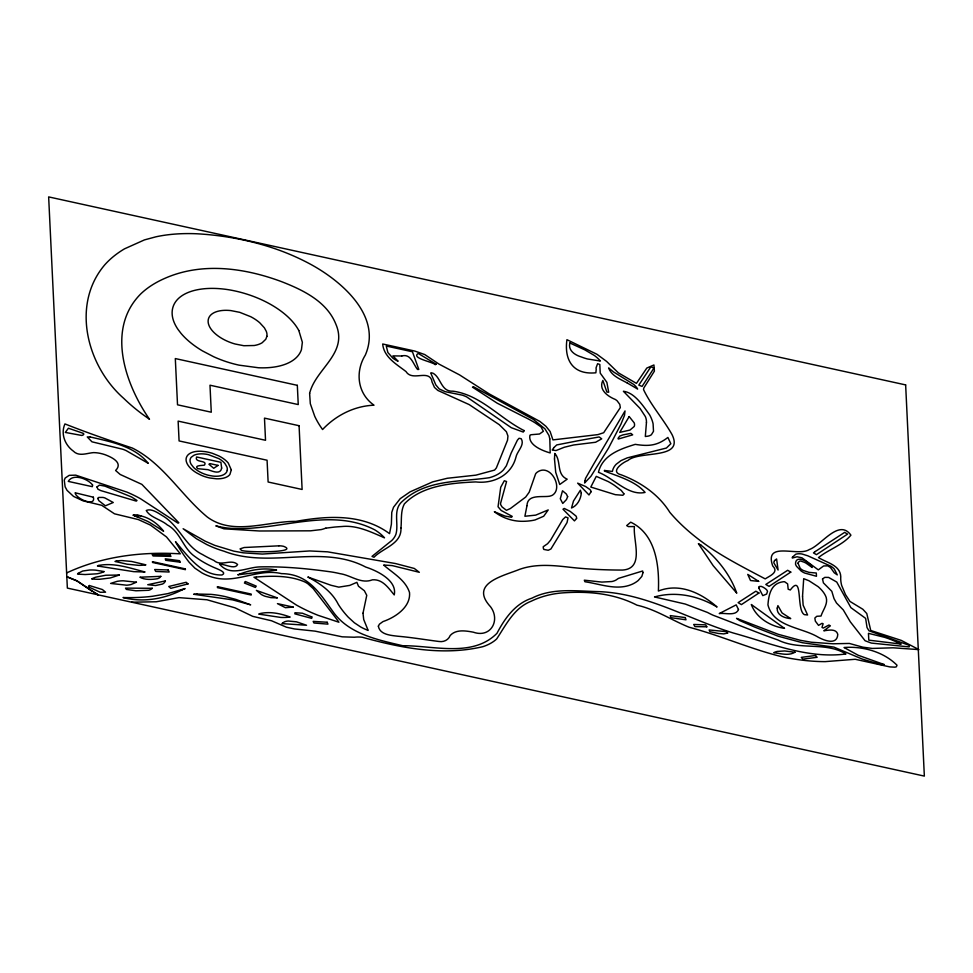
<?xml version="1.0" encoding="UTF-8"?>
<svg xmlns="http://www.w3.org/2000/svg" width="973" height="973" viewBox="0 0 973 973"><rect width="100%" height="100%" fill="white"/><g stroke="black" fill="none" stroke-linecap="round" stroke-linejoin="round"><path stroke-width="1.46" d="M758.976 587.133L759.244 586.512M66.638 572.927C102.092 556.361 141.572 551.496 180.333 553.844L166.492 536.938L150.487 525.116L138.385 519.582L114.498 513.817L101.715 505.303L83.155 500.864L73.534 496.412L67.052 490.368L65.13 486.828L64.254 480.248L65.167 478.047L69.192 475.347L75.699 475.152L126.952 492.119A74.714 38.823 18.3 0 1 140.477 498.711L177.998 523.17L178.837 522.781L141.876 484.372L120.19 474.471L115.605 470.494C123.498 462.589 111.591 457.152 104.719 454.586A20.932 10.873 18.3 0 0 93.554 452.615C86.804 453.114 78.959 456.909 73.267 451.058C64.875 444.965 60.508 433.703 64.948 423.924C87.169 432.73 109.754 440.562 132.389 448.054C163.513 463.671 181.112 495.415 207.334 517.052C233.07 536.111 267.161 521.078 295.841 521.382C327.597 515.726 362.224 513.476 389.541 533.642L391.389 524.216L391.766 512.345L393.53 507.225L400.207 498.675L410.107 491.839L432.766 481.842L447.3 478.266L475.943 475.14L494.6 470.081L496.352 467.94L507.529 440.21L507.942 436.026L506.386 431.708L499.21 424.629L469.205 404.61L437.826 390.416L434.469 387.424L432.024 381.988A91.584 47.58 18.3 0 0 431.513 379.64C427.244 369.959 412.09 381.392 406.021 371.577C396.583 364.243 383.824 357.176 382.693 343.992L414.802 351.058L424.727 354.549L439.103 364.157L459.572 374.909L489.224 393.907L539.893 421.443L545.926 426.308L550.11 431.477L552.932 439.893L597.921 434.615L603.674 432.73L620.324 407.59L619.801 404.415L617.15 400.827A11.348 5.899 18.3 0 0 615.204 399.404C607.748 396.412 598.261 389.589 602.871 380.455L606.872 392.058L608.697 392.241L606.872 382.328L600.219 373.109L599.806 364.486L597.604 363.72L596.4 366.918A10.119 5.254 18.3 0 0 596.218 369.229L595.865 372.793C572.854 375.055 564.085 359.901 566.931 339.686L596.996 354.306L606.58 361.397L618.378 372.854L636.439 383.374L646.814 368.049L653.929 364.972L654.391 371.127L643.907 387.838A17.125 8.903 18.3 0 0 643.567 389.674C651.156 405.486 663.355 419.156 672.027 434.566C684.603 460.095 639.395 450.28 627.901 460.509C622.72 462.382 609.439 471.941 621.248 474.836C640.708 482.219 658.648 494.406 669.825 512.333A172.063 89.394 18.3 0 0 696.023 537.315C717.174 554.196 741.462 566.25 765.216 578.899C769.813 575.797 779.264 572.294 772.708 565.945C763.89 540.392 797.884 557.067 809.256 549.563C821.48 545.354 838.872 518.159 850.913 535.162C842.873 544.989 828.668 549.441 818.475 557.578C826.697 562.71 840.271 565.082 840.769 576.697A80.832 41.997 18.3 0 0 841.681 585.491L845.476 594.588L849.976 601.436L862.856 609.268L866.773 613.537L870.75 630.492L901.29 640.404L918.913 649.611L893.08 647.799L872.27 648.432L862.832 647.167L849.356 643.445L833.046 643.785L811.397 642.241L800.463 640.331L778.376 634.347L736.549 618.341L739.602 620.519L754.878 627.159L778.181 636.208L802.482 642.739L833.897 647.106L862.2 659.049L879.458 664.206A10.873 5.656 18.3 0 0 881.283 664.51L884.36 664.608L858.235 655.279L844.041 647.519C862.844 646.023 883.581 651.776 897.009 665.216L896.352 666.821L894.917 667.174L889.809 666.906L855.218 659.28L825.165 661.628A127.122 66.042 18.3 0 1 781.21 656.556C749.952 648.772 720.409 635.503 689.237 627.281C671.589 620.178 655.729 609.378 636.962 605.17C614.145 593.36 588.349 591.049 563.099 592.849C552.08 593.627 541.17 596.364 531.222 601.205C514.072 607.894 506.13 624.715 496.704 638.896A72.78 37.813 18.3 0 1 482.924 646.656C442.703 656.179 401.18 648.042 362.163 637.218A25.93 13.476 18.3 0 0 354.367 637.23L342.216 636.829L315.13 631.149L294.551 628.959L286.451 627.208L271.564 620.774L252.712 616.347L234.943 607.797L206.957 599.769L178.983 597.629L156.227 601.776L131.635 602.19M133.228 515.179C145.147 514.717 156.556 521.966 163.61 531.209L149.574 522.428A36.183 18.791 18.3 0 0 146.814 520.993L133.228 515.179L134.955 515.045M278.898 545.829L244.138 547.519L240.051 548.869L241.353 550.231C242.727 552.494 300.839 553.041 283.702 546.364A10.399 5.4 18.3 0 0 278.923 545.853M136.816 515.118L140.793 515.812M137.132 516.821L138.117 517.222M136.147 516.408L134.201 515.593M92.046 591.256L77.414 581.136L66.809 576.721L76.478 580.589L98.151 594.856L94.113 592.448M298.82 330.504L302.36 342.277L301.472 349.514A67.234 34.931 18.3 0 1 258.49 367.758L238.993 365.143A66.128 34.347 18.3 0 1 213.659 356.726L202.445 350.888A68.718 35.697 18.3 0 1 180.917 333.24L177.998 329.409A67.344 34.979 18.3 0 1 172.148 313.914A68.876 35.782 18.3 0 1 173.097 306.75A67.672 35.15 18.3 0 1 228.436 289.711A69.241 35.977 18.3 0 1 248.346 294.6A67.125 34.87 18.3 0 1 298.796 330.504M543.348 548.225L543.202 546.741L547.568 543.725L550.536 540.234L562.722 519.582L565.52 516.918L568.025 517.867L567.028 522.598L550.925 548.979L548.225 550.268L543.749 549.417L543.506 548.638M93.359 497.203C96.242 507.456 75.651 498.711 75.116 492.776L93.359 497.203M378.363 626.174C379.798 634.761 390.939 635.393 398.018 636.245C411.725 637.424 425.31 639.748 438.945 641.475C443.676 642.277 448.419 640.076 450.207 635.491C456.045 629.093 465.751 630.796 473.316 632.182C490.842 638.373 500.645 620.19 490.538 606.763C468.95 583.362 502.968 576.089 519.509 569.375C535.795 563.574 553.041 565.313 569.789 567.247C587.278 569.229 604.926 570.044 622.501 570.069C644.904 568.633 632.912 540.757 634.408 526.551L628.363 526.6L626.673 525.602L630.723 522.185C656.057 534.323 659.463 566.067 658.38 591.037C679.458 582.608 701.192 592.958 717.052 607.018C698.492 595.853 675.663 590.927 654.525 596.948L685.26 604.051L707.505 612.455A47.105 24.471 18.3 0 0 713.379 615.337C734.956 623.438 756.24 632.365 777.986 640.003C799.551 650.742 825.469 641.341 845.951 653.978C807.554 659.074 769.971 643.117 733.569 633.082C687.972 619.144 645.707 592.618 596.79 591.572C575.25 591.012 552.007 587.874 532.073 598.103C515.082 603.674 504.89 618.281 496.972 633.301C472.55 657.894 433.593 645.452 402.761 645.731C377.658 639.833 348.273 633.934 332.681 611.214C319.035 592.265 308.076 573.9 281.477 573.62C258.745 568.135 237.181 583.301 214.692 577.804A27.512 14.291 18.3 0 1 202.043 572.963L194.892 568.159L189.151 562.272A237.899 123.595 18.3 0 1 175.481 541.681C187.838 555.753 201.253 575.7 221.99 574.982C227.305 572.708 218.791 569.631 216.833 568.658C208.368 565.264 200.316 560.74 193.092 555.169C182.535 546.571 179.81 531.465 167.222 524.873C161.275 519.679 149.708 517.198 146.254 510.484C151.752 507.942 159.025 513.732 163.768 516.456C179.531 526.405 185.296 546.364 202.506 554.549A66.687 34.651 18.3 0 0 213.89 560.424C221.053 567.028 231.1 558.332 237.594 564.498C235.028 570.044 224.605 563.829 219.57 564.17C230.99 577.536 247.02 566.748 260.983 566.87C283.435 566.444 305.826 568.439 328.047 571.492A59.389 30.856 18.3 0 1 339.991 573.656C350.937 575.201 361.019 584.323 372.367 579.835C382.681 578.947 388.482 588.069 394.235 594.917C397.434 580.528 377.123 570.737 365.726 567.064C321.504 543.785 269.959 569.12 223.997 551.205A56.896 29.555 18.3 0 1 206.677 544.491L196.51 538.774L183.119 528.728L205.242 541.195L214.778 545.366L233.812 551.144L243.323 552.834L262.309 554.075L309.682 550.949L327.609 551.837L395.427 563.525L414.303 568.463L419.327 572.306L392.253 565.605L383.642 565.033C393.031 573.279 405.51 579.932 409.524 592.533C410.825 606.714 395.999 616.894 384.116 621.175A12.71 6.604 18.3 0 0 382.803 621.711L379.446 624.155L378.363 626.174M554.488 458.976L555.717 472.319L559.743 484.481L567.186 479.178C555.948 474.423 561.652 460.886 554.78 453.43L554.488 458.976M92.581 485.041L92.326 486.682L68.256 481.392C73.036 473.012 88.129 478.935 92.581 485.041M549.806 438.908L550.195 452.944C542.447 450.742 527.755 444.977 529.944 435.235A7.833 4.074 18.3 0 1 531.136 434.724L539.516 434.007L543.36 431.27L541.024 426.867L534.749 422.598A74.97 38.944 18.3 0 0 523.754 416.687L497.215 403.199L472.452 387.145L473.462 386.743L533.35 419.399L544.941 428.838L548.979 435.478L549.806 438.908M802.543 596.181L803.139 605.17L807.602 614.997L804.391 614.632C795.999 610.217 803.37 572.44 790.331 589.979L788.179 589.237L787.631 583.885L784.652 581.769A5.339 2.773 18.3 0 0 783.168 581.781C771.017 583.253 768.719 594.612 767.94 604.89C773.389 626.405 800.037 627.159 816.688 636.318C822.793 640.027 837.194 646.218 837.777 634.311C836.184 628.4 828.485 630.163 823.827 630.808L830.383 625.834L828.911 625.031L823.243 628.084L821.99 627.378L823.122 623.754L822.003 623.328L818.548 625.384L815.338 621.115L814.851 618.025L816.834 616.274L821.005 616.043C822.939 609.925 828.084 604.16 826.199 597.458A35.648 18.523 18.3 0 0 818.135 586.67L808.989 580.759L803.698 578.68L802.543 596.181M758.77 587.923L762.796 595.622L766.639 594.053L767.49 591.426A7.735 4.026 18.3 0 0 766.469 589.614C764.924 588.142 759.256 584.019 758.77 587.923M97.847 498.529L98.845 500.694L105.4 505.802L113.257 502.506L104.938 497.957A9.231 4.792 18.3 0 0 102.919 497.434L98.845 497.434A3.989 2.068 18.3 0 0 97.969 498.164L97.847 498.529M569.862 342.983C567.867 350.56 575.055 355.145 581.368 356.957A30.479 15.836 18.3 0 0 587.424 358.964L600.402 361.044L599.027 359.511A30.722 15.969 18.3 0 0 594.296 355.437L584.858 349.891L569.862 342.983M646.449 422.562L645.318 436.5L648.091 436.135A14.644 7.614 18.3 0 0 651.399 434.712L653.503 431.294L653.102 423.887A71.199 36.986 18.3 0 0 649.599 414.79C643.104 405.96 634.761 392.642 623.401 391.268L640.076 408.453L645.391 416.626A38.142 19.813 18.3 0 1 646.449 421.625L646.449 422.562M309.621 393.493L310.314 403.71L314.729 416.286A136.804 71.078 18.3 0 0 320.226 426.125L322.562 429.531C335.94 415.313 354.354 405.972 374.009 405.194C357.249 393.433 355.036 371.625 365.325 355.084C382.255 315.97 341.535 281.112 310.703 264.34A128.254 66.626 18.3 0 0 274.885 248.662C249.647 240.1 223.218 235.223 196.619 233.763A139.127 72.282 18.3 0 0 155.899 236.816L144.442 239.905L124.471 248.857A211.177 109.706 18.3 0 0 104.537 265.094C70.895 304.938 87.047 366.249 123.778 398.419A157.687 81.914 18.3 0 0 142.386 414.194L149.501 419.278C125.189 384.201 105.984 328.947 140.611 294.053A181.136 94.101 18.3 0 1 164.218 278.631C201.508 261.846 244.442 267.794 281.623 281.671C302.956 289.99 326.733 301.411 335.794 323.997C348.65 353.527 315.361 368.779 309.621 393.493M363.002 613.233L363.707 619.497L368.147 630.419A30.236 15.702 18.3 0 1 360.606 626.928L354.354 622.769L348.273 617.198A108.477 56.349 18.3 0 1 338.288 604.318C331.939 591.62 320.044 583.423 307.821 577.013L331.051 585.284L338.811 587.145L349.721 585.405L356.896 582.328L358.49 586.245L364.364 590.733L366.76 595.342L363.002 613.233M231.306 469.874L229.883 474.52A23.157 12.029 18.3 0 1 216.505 478.801L209.84 477.986A22.707 11.798 18.3 0 1 200.924 475.128L196.972 473.097A23.936 12.442 18.3 0 1 186.305 461.433A24.191 12.564 18.3 0 1 186.378 457.578L186.852 456.471A23.084 11.992 18.3 0 1 201.01 451.241L205.388 451.667A25.578 13.281 18.3 0 1 212.442 453.333L218.864 455.936A22.403 11.64 18.3 0 1 228.266 463.026L231.306 469.874M738.483 609.512C735.953 616.408 724.946 612.637 719.266 613.574L736.196 604.865L738.483 609.512M96.984 486.938L97.932 489.2L100.766 490.587L136.317 501.119L136.998 500.487L131.574 496.984L104.938 486.147L99.465 485.101L96.984 486.938M526.977 505.668L524.897 516.249L535.722 515.131L548.213 509.925L543.688 516.249L535.077 519.947A53.065 27.572 18.3 0 1 523.073 521.309C512.759 521.479 502.494 518.05 494.345 511.725L504.853 516.018L511.543 517.283L512.236 516.395L501.192 510.484L498.042 506.763L500.73 487.23L504.318 480.747L506.568 481.538L500.572 503.357A11.846 6.154 18.3 0 0 500.681 504.659L502.068 506.945L506.447 510.314L510.375 508.538L525.688 497.057L529.178 492.216L535.624 473.827A21.37 11.104 18.3 0 1 537.266 472.16C550.365 462.759 563.829 488.142 552.36 495.257A20.737 10.776 18.3 0 1 549.368 496.242C541.487 497.398 527.378 494.041 526.977 505.668M400.961 527.95C401.837 544.077 383.216 547.763 373.985 557.249L372.002 556.398L391.791 540.489A58.222 30.248 18.3 0 0 395.962 534.153C398.991 523.304 392.374 509.426 402.688 501.059C426.466 479.19 459.937 482.109 489.455 477.682A58.489 30.382 18.3 0 0 503.576 469.74L506.386 465.739L511.105 453.175L517.381 440.21L519.035 438.276L521.224 438.726C525.031 445.062 517.125 451.119 515.945 457.201C511.311 475.298 493.566 484.007 475.809 481.927C451.484 482.973 422.124 485.442 404.367 503.905C400.45 511.263 401.776 519.935 400.961 527.95M217.49 586.67L217.441 587.631L251.216 595.038L251.119 594.041L217.49 586.67M777.245 608.113C776.503 615.289 784.943 618.232 790.721 618.609L782.073 612.941L777.914 605.632L777.245 608.113M591.073 491.742L588.981 494.965L577.646 483.143L585.612 486.512L589.991 489.601A7.006 3.637 18.3 0 1 591.073 491.742M581.307 493.189C580.772 499.173 577.305 505.692 571.516 507.979L573.498 500.998L580.394 490.185L581.307 493.189M642.995 572.598L641.827 576.417L638.239 580.48A58.927 30.613 18.3 0 1 632.341 584.165C617.052 591 600.402 583.958 584.882 581.745L584.311 580.188L601.886 582.085L611.908 581.526A24.094 12.515 18.3 0 0 615.945 580.09L618.159 578.582A4.841 2.518 18.3 0 1 618.95 578.23L642.642 570.993L642.995 572.598M221.662 468.086C220.53 475.128 212.187 471.078 208.015 469.679L197.774 468.682C193.518 465.252 202.214 465.581 204.464 465.13C208.052 459.84 193.943 463.002 196.631 456.982L220.907 462.309L221.662 468.086M83.617 434.226L83.228 434.907A8.003 4.16 18.3 0 1 81.793 435.454L65.325 432.438L68.402 428.229L83.483 433.411A7.188 3.734 18.3 0 1 83.617 434.055L83.617 434.226M311.822 616.955L311.701 618.366L294.843 613.854L294.953 612.735L302.408 613.221L311.822 616.955M798.018 563.306L800.232 568.366A8.672 4.5 18.3 0 0 803.272 570.482L809.001 572.367L816.311 573.024L816.469 576.271L804.598 573.024A13.963 7.249 18.3 0 1 801.095 570.981L796.595 566.371A16.468 8.562 18.3 0 1 795.549 564.243C795.002 553.832 810.035 561.883 812.163 567.502L806.021 563.136A17.745 9.219 18.3 0 0 804.124 562.187L800.682 561.02A1.776 0.924 18.3 0 0 799.879 561.044L798.383 562.212A10.788 5.607 18.3 0 0 798.018 563.306M567.648 496.668L566.456 499.575L562.759 503.442L560.29 498.76L562.516 490.793L566.335 493.992L567.648 496.668M618.329 438.13L618.232 439.042L632.705 434.846L630.881 433.362L622.939 434.895L619.619 436.172L618.329 438.13M584.931 480.881L584.615 483.009L590.976 476.235L608.429 448.285L620.993 424.082L624.496 415.398L625.031 410.934L593.834 463.817L585.515 478.4L584.931 480.881M792.448 557.152L792.29 558.04L797.069 556.775L801.959 557.833L818.305 569.874L823.62 565.958L827.78 565.848L830.431 567.454L834.275 572.805L837.279 574.909L834.287 569.035A14.996 7.796 18.3 0 0 831.027 566.298L807.858 555.826L801.959 553.99A11.202 5.814 18.3 0 0 795.756 554.221L792.448 557.152M623.924 493.846L623.559 494.588A8.307 4.318 18.3 0 1 622.744 495.257L615.337 494.673L590.793 487.047L596.267 476.369L608.186 481.562A60.946 31.659 18.3 0 1 614.486 485.369L621.236 490.416L623.924 493.846M227.256 470.202L227.013 471.187A19.083 9.912 18.3 0 1 212.759 476.052L208.988 475.396A19.156 9.949 18.3 0 1 201.873 472.975A19.861 10.314 18.3 0 1 193.591 467.429L191.097 464.218A18.621 9.669 18.3 0 1 190.076 459.949A18.39 9.548 18.3 0 1 191.267 457.237L193.943 455.267A19.667 10.217 18.3 0 1 208.295 454.61L218.937 458.66A18.183 9.45 18.3 0 1 224.97 463.598L226.891 466.906A20.555 10.679 18.3 0 1 227.256 470.202M604.525 470.458L604.391 470.968C618.232 476.478 635.478 481.136 645.099 492.423C627.999 496.169 613.574 477.95 598.444 472.306C602.542 454.999 620.178 448.979 635.247 444.357C648.918 446.558 657.322 445.622 667.904 437.449L670.835 443.737L666.408 448.042L627.196 457.882L620.981 460.643L616.213 464.243A48.614 25.249 18.3 0 0 612.394 471.443L604.525 470.458M822.501 578.971L823.413 582.876L831.818 591.329L834.019 598.626L836.512 603.029L843.287 609.925L850.305 621.82L865.082 640.733L871.322 643.08L909.135 646.899L909.512 645.44L868.998 630.808L867.04 627.573L865.629 618.366L850.876 607.639L836.756 582.061L828.619 577.415L824.8 577.378L822.501 578.971M576.563 518.451L574.447 520.896L562.99 509.232L564.231 508.429L570.154 511.372L576.004 516.043A9.243 4.804 18.3 0 1 576.563 518.451M266.894 336.33L265.787 339.261L262.138 342.764A32.267 16.76 18.3 0 1 254.233 345.512L243.846 345.719L235.052 343.992A30.504 15.848 18.3 0 1 208.344 323.352A31.282 16.249 18.3 0 1 208.599 318.402A30.175 15.677 18.3 0 1 230.844 310.582L239.735 312.333L250.803 316.736A32 16.626 18.3 0 1 259.742 322.756L264.401 327.84L266.274 331.306A28.424 14.765 18.3 0 1 266.894 336.33M165.398 580.893L165.069 581.647A16.918 8.793 18.3 0 1 162.515 584.031L155.595 585.539L147.738 584.724L165.398 580.893M629.19 416.566L619.728 432.389L629.969 430.066L634.165 426.539A15.349 7.979 18.3 0 0 634.201 422.866L629.19 416.566M553.953 447.556L552.214 450.013A69.679 36.196 18.3 0 1 553.686 450.231L556.045 450.548L564.328 447.239L573.669 444.977L595.61 442.253L601.715 438.835L599.173 436.95L578.047 440.757L556.702 444.941L553.953 447.556M774.605 560.533L774.24 561.117A11.567 6.008 18.3 0 0 773.912 562.978L778.084 570.032L776.6 558.94L774.605 560.533M653.953 368.086L642.083 386.415L638.811 385.126L650.876 366.809L653.953 368.086M245.391 581.55L244.418 583.034L255.364 587.437L256.227 586.123L245.391 581.55M524.204 430.625L523.231 432.061L511.299 427.694L466.748 396.948A20.847 10.825 18.3 0 0 462.479 395.196L445.05 391.632L439.249 388.945L435.807 384.894L430.723 372.902L431.684 372.939A3.527 1.824 18.3 0 1 433.082 373.267C441.207 377.731 440.988 391.949 453.004 391.182C480.844 394.953 499.903 418.475 524.204 430.625M89.321 585.515L88.409 586.841L100.207 592.265L105.57 592.18L102.396 589.541L89.321 585.515M160.825 576.357L159.852 577.5A12.746 6.629 18.3 0 1 157.59 578.692C151.946 579.665 144.636 580.042 139.881 577.196L160.825 576.357M78.181 573.34L77.56 574.106L85.15 574.532L97.045 573.79A40.696 21.138 18.3 0 0 102.907 572.16L104.257 571.589L95.658 570.154A34.408 17.879 18.3 0 0 89.528 570.02L82.644 571.042L78.181 573.34M282.681 622.902L281.927 623.608L306.544 625.25L296.473 621.832L288.276 621.017A14.157 7.358 18.3 0 0 284.554 621.808L282.681 622.902M152.287 588.288L151.581 588.896A17.125 8.903 18.3 0 1 148.772 590.27L135.965 590.781L126.368 589.431L125.493 588.118L152.287 588.288M815.265 551.533L813.452 552.895L816.469 554.646L847.592 534.092L844.637 532.377L815.265 551.533M794.953 652.238C788.616 656.118 780.614 653.467 773.754 652.701A19.509 10.131 18.3 0 1 777.293 651.424L784.725 650.961L794.953 652.238M436.062 364.157L435.259 364.705C433.18 361.944 410.533 358.125 418.256 353.442L436.062 364.157M218.074 465.398L213.707 468.293L208.915 464.23L210.046 463.635L218.074 465.398M758.94 593.019L741.414 604.598L738.118 602.652L755.851 591.207L758.94 593.019M790.781 572.112L769.059 586.366L765.812 584.457L787.68 570.287L790.781 572.112M136.427 582.195L131.16 584.493A25.018 13.002 18.3 0 1 126.624 585.199L110.606 583.435L117.113 581.355A32.158 16.699 18.3 0 1 123.267 580.796L136.427 582.195M259.791 613.622L258.733 614.121L280.82 617.441A48.918 25.407 18.3 0 0 288.324 617.259L290.173 617.077C280.638 613.501 269.874 611.226 259.791 613.622M182 589.918C163.902 599.1 142.885 602.713 123.024 597.531A156.957 81.537 18.3 0 0 152.7 596.242L167.867 593.615L185.125 588.556L182 589.918M98.796 565.435L97.446 565.982L133.702 571.662L145.062 572.002C130.114 568.147 114.376 562.479 98.796 565.435M119.29 575.031L110.29 577.962L99.769 579.263A44.308 23.011 18.3 0 1 91.632 578.935A43.846 22.78 18.3 0 1 95.841 577.159L105.789 575.238L119.29 575.031M727.634 633.058L723.754 633.897L718.183 633.435L709.876 631.696L709.122 629.957L727.074 631.72L727.634 633.058M239.808 574.082L237.777 574.812L276.612 570.056C264.255 567.551 251.448 569.521 239.808 574.082M293.201 607.079L285.405 607.687L277.451 603.625L293.201 607.079M325.846 528.157L325.14 528.363A40.148 20.859 18.3 0 1 321.151 529.592L310.509 530.82L259.426 530.99L223.948 528.801L215.836 525.846A53.174 27.621 18.3 0 0 227.123 528.011C276.064 532.766 328.594 505.851 374.824 529.884A35.089 18.232 18.3 0 1 382.45 535.685L384.517 537.826C370.981 532.024 356.775 524.873 341.693 526.539A196.534 102.104 18.3 0 0 334.505 527.074L325.846 528.157M188.02 583.897L170.81 588.337L168.743 586.5L186.171 582.268L188.02 583.897M116.699 561.056L114.996 561.433L127.122 564.194L138.665 565.349A36.889 19.168 18.3 0 0 145.889 564.839L131.671 561.47L122.075 560.57A27.706 14.388 18.3 0 0 116.699 561.056M401.776 355.996L392.922 355.887L398.103 361.251L396.68 360.545A17.21 8.939 18.3 0 1 392.922 358.198L387.886 352.554L386.269 346.035L412.443 351.776L418.804 369.436L417.563 369.485C413.087 364.157 410.995 353.345 401.776 355.996M815.496 655.486L801.265 657.383L802.883 659.147L817.174 657.298L815.496 655.486M256.386 577.013L253.941 577.22L296.242 604.951A97.264 50.535 18.3 0 0 318.11 615.325L338.908 622.234L337.351 619.996A30.26 15.726 18.3 0 0 336.913 619.412L313.172 588.568L307.76 583.666A17.173 8.927 18.3 0 0 304.367 581.745C289.297 575.384 272.391 575.773 256.386 577.013M197.032 594.041L193.627 594.26L232.583 599.867L250.657 604.829L235.88 599.417L225.031 596.546A66.505 34.554 18.3 0 0 210.861 594.357L197.032 594.041M277.244 597.848L270.993 597.665L265.228 596.303A12.88 6.689 18.3 0 1 261.421 594.552L256.386 590.392L277.244 597.848M758.66 581.368L750.511 580.528L747.75 574.398L758.66 581.368M90.234 436.974L87.266 436.938L91.961 441.815L122.707 449.234A16.906 8.781 18.3 0 1 126.259 450.669L148.273 463.355C134.615 446.108 110.569 441.706 90.234 436.974M706.824 626.819L694.929 626.6L693.7 624.447L705.644 624.848L706.824 626.819M170.08 554.914L152.202 554.561L153.053 555.972L170.98 556.386L170.08 554.914M168.268 569.971L154.658 569.509L155.729 571.431L169.18 572.015L168.268 569.971M327.183 622.258L313.16 621.37L313.938 623.012L327.962 624.143L327.183 622.258M900.889 644.065L868.792 640.149L868.463 633.338L884.615 637.339A55.546 28.862 18.3 0 1 894.698 641.122L900.889 644.065M180.017 562.163L165.738 560.302L165.252 558.794L179.555 560.691L180.017 562.163M685.272 617.587L670.263 615.605L670.884 617.673L686.001 619.801L685.272 617.587M784.469 628.351C770.652 626.369 756.337 618.086 751.302 604.513L784.469 628.351M905.644 384.907L48.65 196.899L67.356 588.093L924.35 776.101L905.644 384.907M297.324 385.332L175.31 358.563L177.524 404.804L211.275 412.211L209.986 385.211L298.249 404.573L297.324 385.332M299.076 425.712L264.474 418.122L265.532 440.283L178.132 421.114L179.081 440.927L267.076 460.229L268.122 482.012L302.117 489.468L299.076 425.712M185.32 568.889L152.42 561.664L152.542 562.467L185.429 569.679L185.32 568.889M627.257 382.985C620.348 379.178 611.506 375.967 608.611 367.916L613.671 372.039L633.739 384.432A21.163 10.995 18.3 0 1 637.631 389.042L627.257 382.985M700.718 544.941L698.383 543.639L713.136 565.617L736.768 593.177C730.103 574.082 716.456 557.432 700.718 544.941"/></g></svg>
